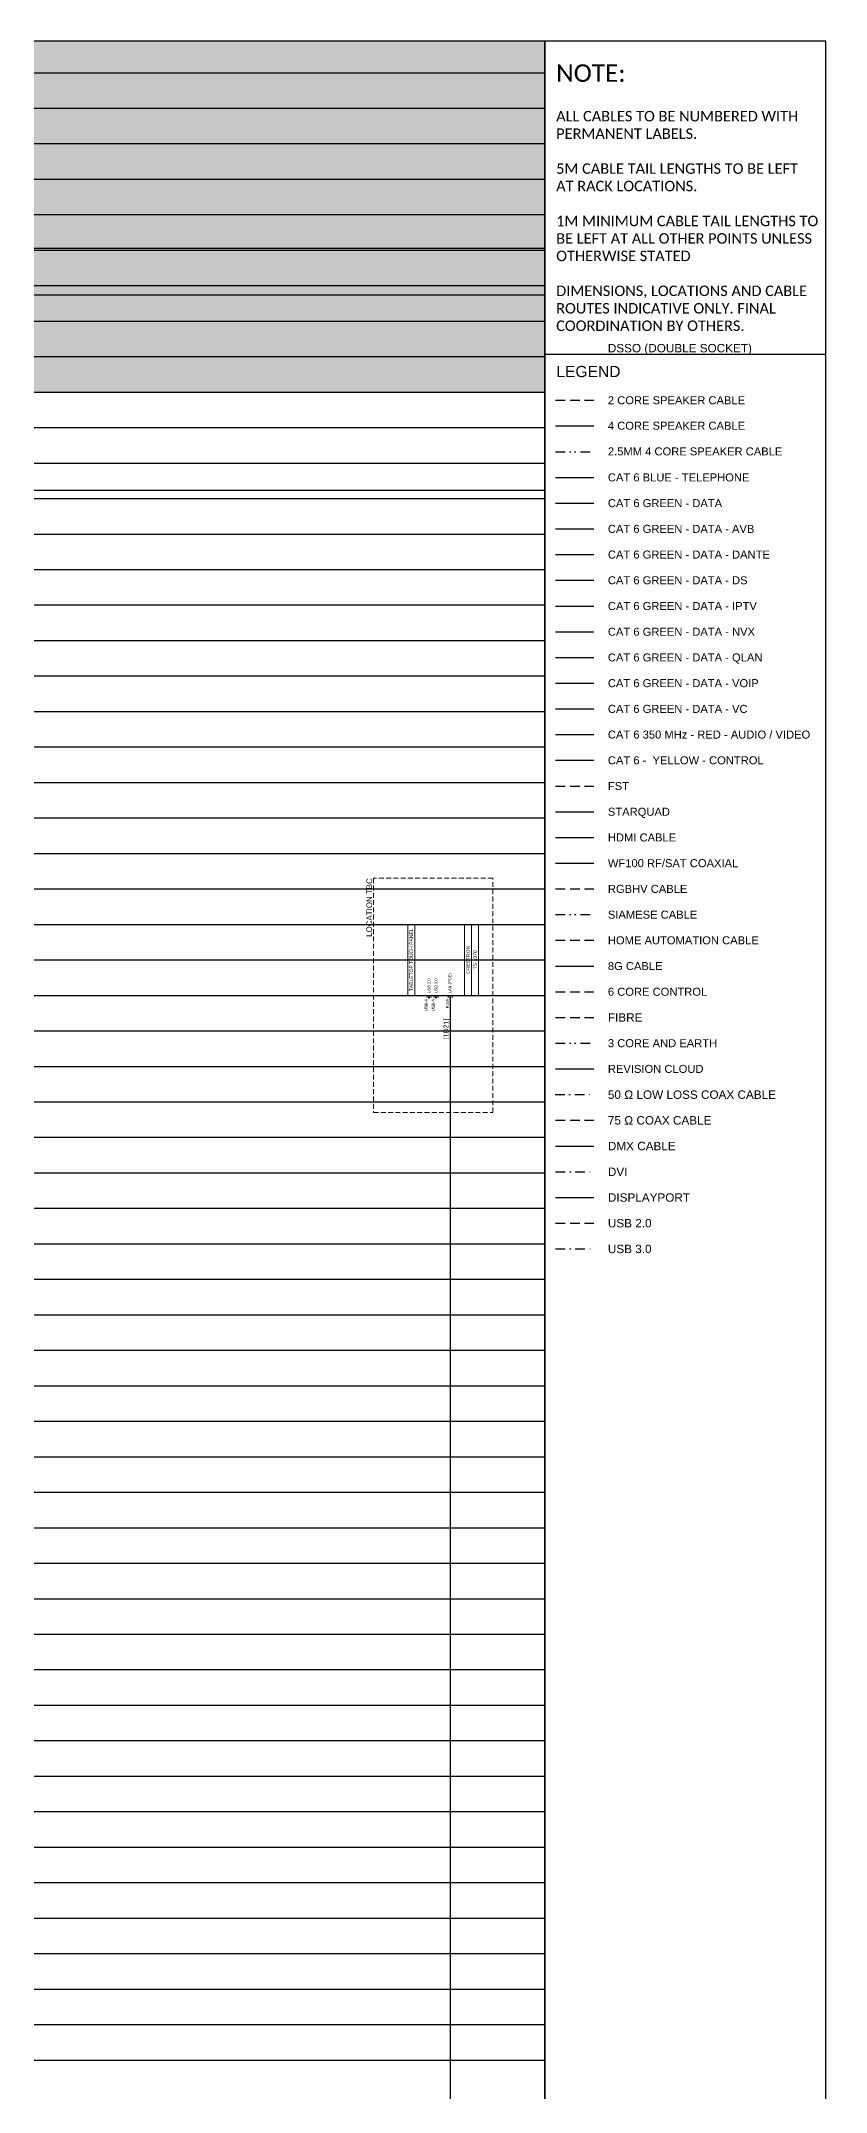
# Model space of a CAD drawing. Header units: millimetres. Extents: x 0 to 592, y -6 to 839.
# Drawn here: x 390 to 592, y 311 to 839 of the extents above; entities that cross this region are included whole.
import ezdxf
from ezdxf.enums import TextEntityAlignment as Align
from ezdxf.lldxf.tags import DXFTag

# ---------------------------------------------------------------- set-up
doc = ezdxf.new("R2010")
doc.units = ezdxf.units.MM
for name, pattern in [('DASHDOT', [1, 0.5, -0.25, 0, -0.25]), ('DASHED', [0.75, 0.5, -0.25]), ('DASHED2', [0.375, 0.25, -0.125]), ('DIVIDE', [1.25, 0.5, -0.25, 0, -0.25, 0, -0.25])]:
    doc.linetypes.add(name, pattern=pattern)
for name, color, linetype in [('SC - 2 Core Speaker', 211, 'DASHED'), ('SC - 3 Core and Earth', 7, 'DIVIDE'), ('SC - 4 Core Speaker', 211, 'Continuous'), ('SC - 50 Ohm Coax', 36, 'DASHDOT'), ('SC - 6 Core Control', 40, 'DASHED'), ('SC - 75 Ohm Coax', 36, 'DASHED'), ('SC - 8G Cable', 115, 'Continuous'), ('SC - Cat - Blue - Tel', 5, 'Continuous'), ('SC - Cat - Green - Data', 84, 'Continuous'), ('SC - Cat - Green - Data - AVB', 84, 'AVB'), ('SC - Cat - Green - Data - DANTE', 84, 'DANTE'), ('SC - Cat - Green - Data - DS', 84, 'DS'), ('SC - Cat - Green - Data - IPTV', 84, 'IPTV'), ('SC - Cat - Green - Data - NVX', 84, 'NVX'), ('SC - Cat - Green - Data - QLAN', 84, 'QLAN'), ('SC - Cat - Green - Data - VC', 84, 'VC'), ('SC - Cat - Green - Data - VOIP', 84, 'VOIP'), ('SC - Cat - Red - AV', 1, 'Continuous'), ('SC - Cat - Yellow - Control', 40, 'Continuous'), ('SC - Display Port', 194, 'ZIGZAG'), ('SC - DMX Cable', 30, 'Continuous'), ('SC - DVI', 192, 'DASHDOT'), ('SC - Fibre', 170, 'DASHED'), ('SC - FST', 4, 'DASHED'), ('SC - HDMI', 192, 'Continuous'), ('SC - Home Automation Cable', 62, 'DASHED'), ('SC - Induction Loop 4 Core Speaker', 211, 'DIVIDE'), ('SC - Revision Cloud', 3, 'Continuous'), ('SC - RGBHV', 252, 'DASHED'), ('SC - Siamese', 46, 'DIVIDE'), ('SC - Starquad', 4, 'Continuous'), ('SC - Text', 7, 'Continuous'), ('SC - TITLE_BLOCK', 7, 'Continuous'), ('SC - USB 2.0', 84, 'DASHED'), ('SC - USB 3.0', 84, 'DASHDOT'), ('SC - WF100', 252, 'Continuous')]:
    doc.layers.add(name, color=color, linetype=linetype)
doc.layers.add('SC - Equipment', color=7, linetype='Continuous', lineweight=13)
doc.layers.add('SC - Xlines', color=252, linetype='Continuous', plot=False)
doc.styles.add('ARIAL', font='arial.ttf')
doc.styles.get("Standard").update_dxf_attribs({"font": 'arial.ttf'})
doc.styles.add('STYLE1', font='arial.ttf')
tags = doc.linetypes.add('AVB', pattern='A,1.675632,-0.12604,["AVB",ARIAL,S=0.5,R=0,X=0,Y=-0.25],-1.485488,1.71284', length=5).pattern_tags.tags
tags[6] = DXFTag(74, 10)
tags = doc.linetypes.add('DANTE', pattern='A,3.745209,-0.071128,["DANTE",ARIAL,S=0.5,R=0,X=0,Y=-0.25],-2.454793,3.728871', length=10.000001).pattern_tags.tags
tags[6] = DXFTag(74, 10)
tags = doc.linetypes.add('DS', pattern='A,1.939444,-0.075392,["DS",ARIAL,S=0.5,R=0,X=0,Y=-0.25],-1.06308,1.922084', length=5).pattern_tags.tags
tags[6] = DXFTag(74, 10)
tags = doc.linetypes.add('IPTV', pattern='A,4.163865,-0.059873,["IPTV",ARIAL,S=0.5,R=0,X=0,Y=-0.25],-1.67205,4.104212', length=10).pattern_tags.tags
tags[6] = DXFTag(74, 10)
tags = doc.linetypes.add('NVX', pattern='A,3.745209,-0.071128,["NVX",ARIAL,S=0.5,R=0,X=0.5,Y=-0.25],-2.454793,3.728871', length=10.000001).pattern_tags.tags
tags[6] = DXFTag(74, 10)
tags = doc.linetypes.add('QLAN', pattern='A,3.942001,-0.106942,["QLAN",ARIAL,S=0.5,R=0,X=0,Y=-0.25],-1.981735,3.969322', length=10).pattern_tags.tags
tags[6] = DXFTag(74, 10)
tags = doc.linetypes.add('VC', pattern='A,3.942001,-0.106942,["VC",ARIAL,S=0.5,R=0,X=0,Y=-0.25],-1.086652,3.862598', length=8.998193).pattern_tags.tags
tags[6] = DXFTag(74, 10)
tags = doc.linetypes.add('VOIP', pattern='A,3.942001,-0.106942,["VOIP",ARIAL,S=0.5,R=0,X=0,Y=-0.25],-1.981735,3.969322', length=10).pattern_tags.tags
tags[6] = DXFTag(74, 10)
doc.linetypes.add('ZIGZAG', pattern='A,0.00254,-5.08,[131,ltypeshp.shx,S=5.08,R=0,X=-5.08,Y=0],-10.16,[131,ltypeshp.shx,S=5.08,R=180,X=5.08,Y=0],-5.08', length=20.32254)

# ---------------------------------------------------------------- blocks, each defined once
blk = doc.blocks.new('CRESTRON TS-1070-B-S - SCHEMATIC')
at = {"layer": 'SC - Equipment'}
for p, q in [((-25, 0), (25, 0)), ((-25, -50), (-25, 0)), ((25, 0), (25, -50)), ((25, -5), (-25, -5)), ((25, -40), (-25, -40)), ((25, -40), (-25, -40)), ((25, -45), (-25, -45)), ((25, -45), (-25, -45)), ((25, -45), (-25, -45)), ((25, -50), (-25, -50))]:
    blk.add_line(p, q, dxfattribs=at)
at = {"layer": 'SC - Equipment', "const_width": 0.7}
for points in [[(-26.1, -15, 1), (-26.9, -15, 1)], [(-26.1, -20, 1), (-26.9, -20, 1)], [(-26.1, -30, 1), (-26.9, -30, 1)]]:
    blk.add_lwpolyline(points, format="xyb", close=True, dxfattribs=at)
at = {"layer": 'SC - Equipment'}
for centre in [(-26.5, -15), (-26.5, -20), (-26.5, -30)]:
    blk.add_arc(centre, 1.5, 270, 90, dxfattribs=at)
at = {"ltscale": 5}
for tag, p in [('DESCRIPTION', (0, -2.5)), ('MAKE', (0, -42.5)), ('MODEL', (0, -47.5))]:
    blk.add_attdef(tag, text='', height=2.5, dxfattribs=at).set_placement(p, align=Align.MIDDLE_CENTER)
at = {"ltscale": 5, "flags": 1}
for tag, p in [('ROOM_TYPE', (45, -5)), ('LOCATION', (45, -10)), ('RACK_EQUIPMENT_(Y/N)', (45, -15)), ('IP_(Y/N)', (45, -30)), ('AMP(@240V)', (45, -40)), ('WATT', (45, -45)), ('POE(WATT)', (45, -35)), ('WEIGHT(KG)', (45, -55)), ('TRANSFORMER_TAPS', (45, -60)), ('BTU/H', (45, -50))]:
    blk.add_attdef(tag, p, '', height=2.5, dxfattribs=at)
blk.add_attdef('BRACKET', text='', height=2.5, dxfattribs=at).set_placement((0, -37.5), align=Align.MIDDLE_CENTER)
at = {"layer": 'SC - Equipment', "ltscale": 5, "char_height": 2}
for s, insert, width, attachment_point in [('USB-A', (-27.5, -13), 5.774, 6), ('USB 2.0', (-23.5, -15), 23.5, 4), ('USB-A', (-27.5, -18), 5.774, 6), ('RJ45', (-27.5, -28), 5.774, 6), ('USB 2.0', (-23.5, -20), 23.5, 4), ('LAN (POE)', (-23.5, -30), 23.5, 4)]:
    blk.add_mtext(s, dxfattribs=dict(at, insert=insert, width=width, attachment_point=attachment_point))

msp = doc.modelspace()

# ---------------------------------------------------------------- hatches: boundary and pattern name
at = {"ltscale": 5, "true_color": 0x636466, "transparency": 33554559}
h = msp.add_hatch(color=251, dxfattribs=at)
h.dxf.hatch_style = 1
h.paths.add_polyline_path([(-0.03, 839.36), (519.95, 839.36), (519.95, 748.89), (-0.03, 748.89)])

# ---------------------------------------------------------------- linework, layer by layer
at = {"color": 30, "linetype": 'DASHED2', "ltscale": 5}
msp.add_line((-0.03, 748.89), (519.95, 748.89), dxfattribs=at)
at = {"linetype": 'Continuous', "ltscale": 5}
msp.add_lwpolyline([(-0.03, -0.01), (519.95, -0.01), (519.95, 839.36), (-0.03, 839.36)], close=True, dxfattribs=at)
at = {"layer": 'SC - 2 Core Speaker', "ltscale": 5}
msp.add_line((522.68, 746.78), (532.53, 746.78), dxfattribs=at)
at = {"layer": 'SC - 3 Core and Earth', "ltscale": 5}
msp.add_line((522.68, 581.1), (532.53, 581.1), dxfattribs=at)
at = {"layer": 'SC - 4 Core Speaker', "ltscale": 5}
msp.add_line((522.68, 740.15), (532.53, 740.15), dxfattribs=at)
at = {"layer": 'SC - 50 Ohm Coax', "ltscale": 5}
msp.add_line((522.58, 567.84), (532.13, 567.84), dxfattribs=at)
at = {"layer": 'SC - 6 Core Control', "ltscale": 5}
msp.add_line((522.68, 594.35), (532.53, 594.35), dxfattribs=at)
at = {"layer": 'SC - 75 Ohm Coax', "ltscale": 5}
msp.add_line((522.68, 561.22), (532.53, 561.22), dxfattribs=at)
at = {"layer": 'SC - 8G Cable', "ltscale": 5}
msp.add_line((522.68, 600.98), (532.53, 600.98), dxfattribs=at)
at = {"layer": 'SC - Cat - Blue - Tel', "ltscale": 5}
msp.add_line((522.68, 726.9), (532.53, 726.9), dxfattribs=at)
at = {"layer": 'SC - Cat - Green - Data', "ltscale": 5}
msp.add_line((522.68, 720.27), (532.53, 720.27), dxfattribs=at)
msp.add_lwpolyline([(495.56, 592.87), (495.56, 42.33)], dxfattribs=at)
at = {"layer": 'SC - Cat - Green - Data - AVB', "ltscale": 5}
msp.add_line((522.68, 713.64), (532.53, 713.64), dxfattribs=at)
at = {"layer": 'SC - Cat - Green - Data - DANTE', "ltscale": 5}
msp.add_line((522.68, 707.02), (532.53, 707.02), dxfattribs=at)
at = {"layer": 'SC - Cat - Green - Data - DS', "ltscale": 5}
msp.add_line((522.68, 700.39), (532.53, 700.39), dxfattribs=at)
at = {"layer": 'SC - Cat - Green - Data - IPTV', "ltscale": 5}
msp.add_line((522.68, 693.76), (532.53, 693.76), dxfattribs=at)
at = {"layer": 'SC - Cat - Green - Data - NVX', "ltscale": 5}
msp.add_line((522.68, 687.13), (532.53, 687.13), dxfattribs=at)
at = {"layer": 'SC - Cat - Green - Data - QLAN', "ltscale": 5}
msp.add_line((522.68, 680.51), (532.53, 680.51), dxfattribs=at)
at = {"layer": 'SC - Cat - Green - Data - VC', "ltscale": 5}
msp.add_lwpolyline([(522.68, 667.25), (532.53, 667.25)], dxfattribs=at)
at = {"layer": 'SC - Cat - Green - Data - VOIP', "ltscale": 5}
msp.add_line((522.68, 673.88), (532.53, 673.88), dxfattribs=at)
at = {"layer": 'SC - Cat - Red - AV', "ltscale": 5}
msp.add_line((522.68, 660.63), (532.53, 660.63), dxfattribs=at)
at = {"layer": 'SC - Cat - Yellow - Control', "ltscale": 5}
msp.add_line((522.68, 654), (532.53, 654), dxfattribs=at)
at = {"layer": 'SC - Display Port', "ltscale": 0.1}
msp.add_line((522.68, 541.33), (532.53, 541.33), dxfattribs=at)
at = {"layer": 'SC - DMX Cable', "ltscale": 5}
msp.add_line((522.68, 554.59), (532.53, 554.59), dxfattribs=at)
at = {"layer": 'SC - DVI', "ltscale": 5}
msp.add_line((522.68, 547.96), (532.53, 547.96), dxfattribs=at)
at = {"layer": 'SC - Equipment', "color": 251, "linetype": 'DASHED2', "ltscale": 5, "true_color": 0x636466}
msp.add_lwpolyline([(475.8, 623.6), (475.8, 563.24), (506.53, 563.24), (506.53, 623.6)], close=True, dxfattribs=at)
at = {"layer": 'SC - Fibre', "ltscale": 5}
msp.add_line((522.68, 587.73), (532.53, 587.73), dxfattribs=at)
at = {"layer": 'SC - FST', "ltscale": 5}
msp.add_line((522.68, 647.37), (532.53, 647.37), dxfattribs=at)
at = {"layer": 'SC - HDMI', "ltscale": 5}
msp.add_line((522.68, 634.12), (532.53, 634.12), dxfattribs=at)
at = {"layer": 'SC - Home Automation Cable', "ltscale": 5}
msp.add_line((522.68, 607.61), (532.53, 607.61), dxfattribs=at)
at = {"layer": 'SC - Induction Loop 4 Core Speaker', "ltscale": 5}
msp.add_line((522.68, 733.53), (532.53, 733.53), dxfattribs=at)
at = {"layer": 'SC - Revision Cloud', "ltscale": 5}
msp.add_line((522.68, 574.47), (532.53, 574.47), dxfattribs=at)
at = {"layer": 'SC - RGBHV', "ltscale": 5}
msp.add_line((522.68, 620.86), (532.53, 620.86), dxfattribs=at)
at = {"layer": 'SC - Siamese', "ltscale": 5}
msp.add_line((522.68, 614.23), (532.53, 614.23), dxfattribs=at)
at = {"layer": 'SC - Starquad', "ltscale": 5}
msp.add_line((522.68, 640.74), (532.53, 640.74), dxfattribs=at)
at = {"layer": 'SC - TITLE_BLOCK'}
msp.add_lwpolyline([(519.95, -0.01), (592.41, -0.01), (592.41, 839.36), (519.95, 839.36)], close=True, dxfattribs=at)
at = {"layer": 'SC - TITLE_BLOCK', "linetype": 'Continuous'}
msp.add_lwpolyline([(519.95, 132.56), (592.41, 132.56), (592.41, 758.58), (519.95, 758.58)], close=True, dxfattribs=at)
at = {"layer": 'SC - USB 2.0', "ltscale": 5}
msp.add_line((522.68, 534.71), (532.53, 534.71), dxfattribs=at)
at = {"layer": 'SC - USB 3.0', "ltscale": 5}
msp.add_line((522.68, 528.08), (532.53, 528.08), dxfattribs=at)
at = {"layer": 'SC - WF100', "ltscale": 5}
msp.add_line((522.68, 627.49), (532.53, 627.49), dxfattribs=at)
at = {"layer": 'SC - Xlines', "ltscale": 5, "transparency": 33554687}
msp.add_lwpolyline([(519.95, 839.36), (519.95, 0.06)], dxfattribs=at)
msp.add_lwpolyline([(519.95, 839.36), (519.95, 0.06)], dxfattribs=at)
at = {"layer": 'SC - Xlines', "color": 250, "ltscale": 5}
for points in [[(-0.03, 831.2), (519.95, 831.2)], [(-0.03, 812.91), (519.95, 812.91)], [(-0.03, 812.91), (519.95, 812.91)], [(-0.03, 794.62), (519.95, 794.62)], [(-0.03, 794.62), (519.95, 794.62)], [(-0.03, 776.33), (519.95, 776.33)], [(-0.03, 758.04), (519.95, 758.04)], [(-0.03, 739.75), (519.95, 739.75)], [(-0.03, 723.62), (519.95, 723.62)], [(-0.03, 721.46), (519.95, 721.46)], [(-0.03, 703.17), (519.95, 703.17)], [(-0.03, 684.88), (519.95, 684.88)], [(-0.03, 666.58), (519.95, 666.58)], [(-0.03, 648.29), (519.95, 648.29)], [(-0.03, 630), (519.95, 630)], [(-0.03, 611.71), (519.95, 611.71)], [(-0.03, 593.42), (519.95, 593.42)], [(-0.03, 575.13), (519.95, 575.13)], [(-0.03, 556.84), (519.95, 556.84)], [(-0.03, 538.55), (519.95, 538.55)], [(-0.03, 520.26), (519.95, 520.26)], [(-0.03, 501.97), (519.95, 501.97)], [(-0.03, 483.68), (519.95, 483.68)], [(-0.03, 465.38), (519.95, 465.38)], [(-0.03, 447.09), (519.95, 447.09)], [(-0.03, 428.8), (519.95, 428.8)], [(-0.03, 410.51), (519.95, 410.51)], [(-0.03, 392.22), (519.95, 392.22)], [(-0.03, 373.93), (519.95, 373.93)], [(-0.03, 355.64), (519.95, 355.64)], [(-0.03, 337.35), (519.95, 337.35)], [(-0.03, 319.06), (519.95, 319.06)]]:
    msp.add_lwpolyline(points, dxfattribs=at)
at = {"layer": 'SC - Xlines', "ltscale": 5}
for points in [[(-0.03, 822.06), (519.95, 822.06)], [(-0.03, 822.06), (519.95, 822.06)], [(-0.03, 803.77), (519.95, 803.77)], [(-0.03, 803.77), (519.95, 803.77)], [(-0.03, 786.01), (519.95, 786.01)], [(-0.03, 785.47), (519.95, 785.47)], [(-0.03, 773.96), (519.95, 773.96)], [(-0.03, 767.18), (519.95, 767.18)], [(-0.03, 748.89), (519.95, 748.89)], [(-0.03, 730.6), (519.95, 730.6)], [(-0.03, 712.31), (519.95, 712.31)], [(-0.03, 694.02), (519.95, 694.02)], [(-0.03, 675.73), (519.95, 675.73)], [(-0.03, 657.44), (519.95, 657.44)], [(-0.03, 639.15), (519.95, 639.15)], [(-0.03, 620.86), (519.95, 620.86)], [(-0.03, 602.57), (519.95, 602.57)], [(-0.03, 584.28), (519.95, 584.28)], [(-0.03, 565.98), (519.95, 565.98)], [(-0.03, 547.69), (519.95, 547.69)], [(-0.03, 529.4), (519.95, 529.4)], [(-0.03, 511.11), (519.95, 511.11)], [(-0.03, 492.82), (519.95, 492.82)], [(-0.03, 474.53), (519.95, 474.53)], [(-0.03, 456.24), (519.95, 456.24)], [(-0.03, 437.95), (519.95, 437.95)], [(-0.03, 419.66), (519.95, 419.66)], [(-0.03, 401.37), (519.95, 401.37)], [(-0.03, 383.08), (519.95, 383.08)], [(-0.03, 364.79), (519.95, 364.79)], [(-0.03, 346.49), (519.95, 346.49)], [(-0.03, 328.2), (519.95, 328.2)]]:
    msp.add_lwpolyline(points, dxfattribs=at)

# ---------------------------------------------------------------- block references
at = {"ltscale": 5, "xscale": 0.3658170103836395, "yscale": 0.3658170103836395, "zscale": 0.3658170103836395, "rotation": 90.00000000000001}
msp.add_blockref('CRESTRON TS-1070-B-S - SCHEMATIC', (484.58, 602.57), dxfattribs=at).add_auto_attribs({'DESCRIPTION': 'TABLETOP TOUCH PANEL', 'MAKE': 'CRESTRON', 'MODEL': 'TS-1070'})

# ---------------------------------------------------------------- texts
at = {"layer": 'SC - Equipment', "color": 251, "linetype": 'DASHED2', "ltscale": 5, "true_color": 0x636466, "insert": (475.43, 623.6), "char_height": 1.4633, "attachment_point": 9, "rotation": 90, "style": 'ARIAL'}
msp.add_mtext('LOCATION TBC', dxfattribs=at)
at = {"layer": 'SC - Text', "style": 'STYLE1'}
for s, height, p in [('DSSO (DOUBLE SOCKET)', 2.1649, (536.18, 760.21)), ('2 CORE SPEAKER CABLE', 2.0618, (536.19, 746.78)), ('4 CORE SPEAKER CABLE', 2.0618, (536.19, 740.22)), ('2.5MM 4 CORE SPEAKER CABLE', 2.0618, (536.19, 733.6)), ('CAT 6 BLUE - TELEPHONE', 2.0618, (536.19, 726.9)), ('CAT 6 GREEN - DATA', 2.0618, (536.19, 720.27)), ('CAT 6 GREEN - DATA - AVB', 2.0618, (536.19, 713.64)), ('CAT 6 GREEN - DATA - DANTE', 2.0618, (536.19, 707.02)), ('CAT 6 GREEN - DATA - DS', 2.0618, (536.19, 700.39)), ('CAT 6 GREEN - DATA - IPTV', 2.0618, (536.19, 693.76)), ('CAT 6 GREEN - DATA - NVX', 2.0618, (536.19, 687.13)), ('CAT 6 GREEN - DATA - QLAN', 2.0618, (536.19, 680.51)), ('CAT 6 GREEN - DATA - VOIP', 2.0618, (536.19, 673.88)), ('CAT 6 GREEN - DATA - VC', 2.0618, (536.19, 667.25)), ('CAT 6 350 MHz - RED - AUDIO / VIDEO', 2.0618, (536.19, 660.63)), ('CAT 6 -  YELLOW - CONTROL', 2.0618, (536.19, 654)), ('FST', 2.062, (536.19, 647.37)), ('STARQUAD', 2.062, (536.19, 640.74)), ('HDMI CABLE', 2.062, (536.19, 634.12)), ('WF100 RF/SAT COAXIAL', 2.0618, (536.19, 627.49)), ('RGBHV CABLE', 2.0618, (536.19, 620.86)), ('SIAMESE CABLE', 2.0618, (536.19, 614.23)), ('HOME AUTOMATION CABLE', 2.0618, (536.19, 607.61)), ('8G CABLE', 2.062, (536.19, 600.98)), ('6 CORE CONTROL', 2.0618, (536.19, 594.35)), ('FIBRE', 2.165, (536.19, 587.73)), ('3 CORE AND EARTH', 2.0618, (536.19, 581.1)), ('REVISION CLOUD', 2.0618, (536.19, 574.47)), ('50 Ω LOW LOSS COAX CABLE', 2.1649, (536.19, 567.84)), ('75 Ω COAX CABLE', 2.1649, (536.19, 561.22)), ('DMX CABLE', 2.165, (536.19, 554.59)), ('DVI', 2.165, (536.19, 547.96)), ('DISPLAYPORT', 2.1649, (536.19, 541.33)), ('USB 2.0', 2.165, (536.19, 534.71)), ('USB 3.0', 2.165, (536.19, 528.08))]:
    msp.add_text(s, height=height, dxfattribs=at).set_placement(p, align=Align.MIDDLE_LEFT)
at = {"layer": 'SC - Text', "insert": (495.48, 587.38), "char_height": 1.28, "width": 5.3688, "attachment_point": 9, "rotation": 90}
msp.add_mtext('[1D21]', dxfattribs=at)
at = {"layer": 'SC - TITLE_BLOCK', "style": 'STYLE1'}
msp.add_text('LEGEND', height=2.878, dxfattribs=at).set_placement((531.17, 755.63), align=Align.TOP_CENTER)
at = {"layer": 'SC - TITLE_BLOCK', "insert": (522.86, 798.97), "char_height": 2.7, "width": 67.4325, "attachment_point": 4, "style": 'STYLE1'}
msp.add_mtext('{\\fCalibri|b0|i0|c0|p34;\\H1.66667x;NOTE:\\P\\H0.6x;\\C16;\\c128;\\PALL CABLES TO BE NUMBERED WITH PERMANENT LABELS. \\P\\P5M CABLE TAIL LENGTHS TO BE LEFT AT RACK LOCATIONS.\\P\\P1M MINIMUM CABLE TAIL LENGTHS TO BE LEFT AT ALL OTHER POINTS UNLESS OTHERWISE STATED\\P\\PDIMENSIONS, LOCATIONS AND CABLE ROUTES INDICATIVE ONLY. \\H0.99999x;FINAL COORDINATION BY OTHERS.}', dxfattribs=at)

doc.saveas('drawing.dxf')
